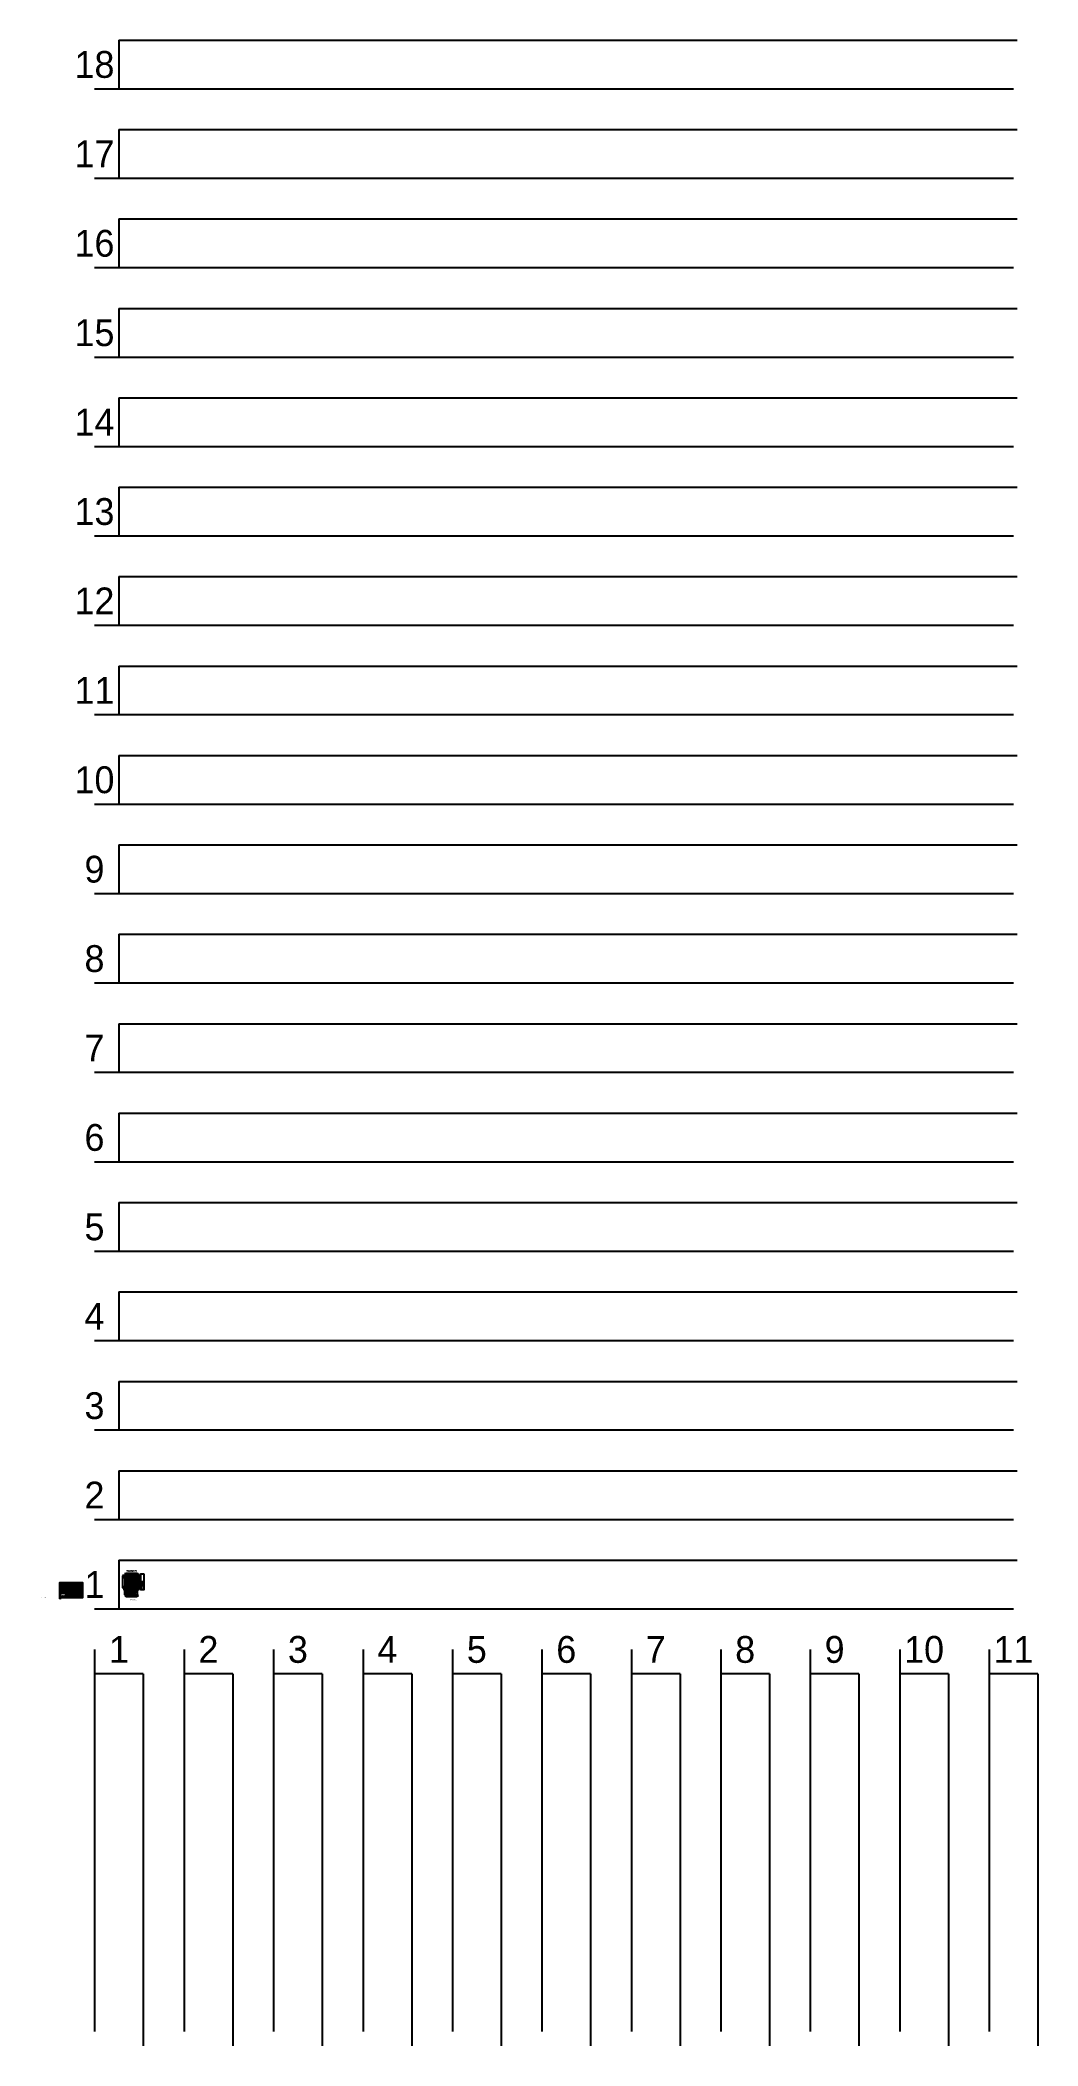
# Model space of a CAD drawing. Header units: millimetres. Extents: x -441 to 5136, y -2580 to 8636.
import ezdxf
from ezdxf.enums import TextEntityAlignment as Align

# ---------------------------------------------------------------- set-up
doc = ezdxf.new("R2010")
doc.units = ezdxf.units.MM
doc.linetypes.add('DOT2', pattern=[3.125, 0, -3.125])
doc.linetypes.add('HIDDEN2', pattern=[4.6875, 3.125, -1.5625])
for name, color, linetype in [('13c', 9, 'Continuous'), ('18c', 1, 'Continuous'), ('25c', 7, 'Continuous'), ('35c', 2, 'Continuous'), ('50c', 3, 'Continuous'), ('70c', 4, 'Continuous'), ('BUITEN DIENST', 220, 'Continuous'), ('kader', 7, 'Continuous')]:
    doc.layers.add(name, color=color, linetype=linetype)
doc.layers.add('noprint', color=40, linetype='Continuous', plot=False)
doc.layers.add('VPframe', color=30, linetype='Continuous', plot=False)
doc.styles.add('ISO', font='isoplus')
doc.styles.add('ISO2S', font='isoplus', dxfattribs={"oblique": 15, "height": 2})
doc.styles.add('isoplus', font='isoplus.shx')
doc.styles.add('ITALICT', font='italict', dxfattribs={"width": 0.8})
doc.styles.add('MONO_8', font='monotxt', dxfattribs={"width": 0.8})
doc.styles.get("Standard").update_dxf_attribs({"font": 'isoplus.shx'})
doc.dimstyles.new('ISO-25', dxfattribs={"dimtxt": 2.5, "dimasz": 2.5, "dimexe": 1.25, "dimexo": 0.625, "dimtad": 1, "dimtxsty": 'Standard', "dimcen": 2.5, "dimadec": 0, "dimazin": 0, "dimtfac": 1, "dimtmove": 0, "dimatfit": 3, "dimfxl": 1, "dimarcsym": 0})

# ---------------------------------------------------------------- blocks, each defined once
blk = doc.blocks.new('knooppunt')
at = {"linetype": 'Continuous', "const_width": 0.7}
blk.add_lwpolyline([(-0.35, 0, 1), (0.35, 0, 1)], format="xyb", close=True, dxfattribs=at)
blk = doc.blocks.new('paginalayout')
at = {"layer": 'BUITEN DIENST', "linetype": 'Continuous'}
h = blk.add_hatch(dxfattribs=at)
h.set_pattern_fill('ANSI31', color=256, scale=50)
h.set_pattern_definition([(45, (0, 0), (-4.41942, 4.41942), [])])
h.paths.add_polyline_path([(-332, -72), (-202, -72), (-202, 10), (-332, 10)])
h.paths.add_polyline_path([(-326, -48), (-298, -48), (-298, -68), (-326, -68)], flags=16)
at = {"layer": '13c', "linetype": 'Continuous'}
blk.add_line((-332, -72), (-332, -80), dxfattribs=at)
at = {"layer": '18c', "linetype": 'HIDDEN2'}
blk.add_line((-332, -72), (-330, -80), dxfattribs=at)
at = {"layer": '25c', "linetype": 'Continuous'}
blk.add_line((-332, -72), (-328, -80), dxfattribs=at)
at = {"layer": '35c'}
blk.add_line((-332, -72), (-324, -76), dxfattribs=at)
at = {"layer": '50c'}
blk.add_line((-332, -72), (-324, -80), dxfattribs=at)
at = {"layer": '70c', "linetype": 'DOT2'}
blk.add_line((-332, -72), (-324, -74), dxfattribs=at)
at = {"layer": 'BUITEN DIENST', "linetype": 'Continuous'}
for points in [[(-332, -72), (-202, -72), (-202, 10), (-332, 10)], [(-326, -48), (-298, -48), (-298, -68), (-326, -68)]]:
    blk.add_lwpolyline(points, close=True, dxfattribs=at)
at = {"layer": 'noprint'}
for p, q in [((0, 8636), (0, 8364)), ((-136, 8364), (5000, 8364)), ((0, 8136), (0, 7864)), ((-136, 7864), (5000, 7864)), ((0, 7636), (0, 7364)), ((-136, 7364), (5000, 7364)), ((0, 7136), (0, 6864)), ((-136, 6864), (5000, 6864)), ((0, 6636), (0, 6364)), ((-136, 6364), (5000, 6364)), ((0, 6136), (0, 5864)), ((-136, 5864), (5000, 5864)), ((0, 5636), (0, 5364)), ((-136, 5364), (5000, 5364)), ((0, 5136), (0, 4864)), ((-136, 4864), (5000, 4864)), ((0, 4636), (0, 4364)), ((-136, 4364), (5000, 4364)), ((0, 4136), (0, 3864)), ((-136, 3864), (5000, 3864)), ((0, 3636), (0, 3364)), ((-136, 3364), (5000, 3364)), ((0, 3136), (0, 2864)), ((-136, 2864), (5000, 2864)), ((0, 2636), (0, 2364)), ((-136, 2364), (5000, 2364)), ((0, 2136), (0, 1864)), ((-136, 1864), (5000, 1864)), ((0, 1636), (0, 1364)), ((-136, 1364), (5000, 1364)), ((0, 1136), (0, 864)), ((-136, 864), (5000, 864)), ((0, 636), (0, 364)), ((-136, 364), (5000, 364)), ((0, 136), (0, -136)), ((-136, -136), (5000, -136)), ((-136, -364), (-136, -2500)), ((364, -364), (364, -2500)), ((864, -364), (864, -2500)), ((1364, -364), (1364, -2500)), ((1864, -364), (1864, -2500)), ((2364, -364), (2364, -2500)), ((2864, -364), (2864, -2500)), ((3364, -364), (3364, -2500)), ((3864, -364), (3864, -2500)), ((4364, -364), (4364, -2500)), ((4864, -364), (4864, -2500)), ((136, -500), (-136, -500)), ((636, -500), (364, -500)), ((1136, -500), (864, -500)), ((1636, -500), (1364, -500)), ((2136, -500), (1864, -500)), ((2636, -500), (2364, -500)), ((3136, -500), (2864, -500)), ((3636, -500), (3364, -500)), ((4136, -500), (3864, -500)), ((4636, -500), (4364, -500)), ((5136, -500), (4864, -500))]:
    blk.add_line(p, q, dxfattribs=at)
at = {"layer": 'noprint', "linetype": 'Continuous'}
for p, q in [((0, 8636), (190, 8636)), ((190, 8636), (400, 8636)), ((400, 8636), (610, 8636)), ((610, 8636), (820, 8636)), ((820, 8636), (1030, 8636)), ((1030, 8636), (1240, 8636)), ((1240, 8636), (1450, 8636)), ((1450, 8636), (1660, 8636)), ((1660, 8636), (1870, 8636)), ((1870, 8636), (2080, 8636)), ((2080, 8636), (2290, 8636)), ((2290, 8636), (2500, 8636)), ((2500, 8636), (2710, 8636)), ((2710, 8636), (2920, 8636)), ((2920, 8636), (3130, 8636)), ((3130, 8636), (3340, 8636)), ((3340, 8636), (3550, 8636)), ((3550, 8636), (3760, 8636)), ((3760, 8636), (3970, 8636)), ((3970, 8636), (4180, 8636)), ((4180, 8636), (4390, 8636)), ((4390, 8636), (4600, 8636)), ((4600, 8636), (4810, 8636)), ((4810, 8636), (5020, 8636)), ((0, 8136), (190, 8136)), ((190, 8136), (400, 8136)), ((400, 8136), (610, 8136)), ((610, 8136), (820, 8136)), ((820, 8136), (1030, 8136)), ((1030, 8136), (1240, 8136)), ((1240, 8136), (1450, 8136)), ((1450, 8136), (1660, 8136)), ((1660, 8136), (1870, 8136)), ((1870, 8136), (2080, 8136)), ((2080, 8136), (2290, 8136)), ((2290, 8136), (2500, 8136)), ((2500, 8136), (2710, 8136)), ((2710, 8136), (2920, 8136)), ((2920, 8136), (3130, 8136)), ((3130, 8136), (3340, 8136)), ((3340, 8136), (3550, 8136)), ((3550, 8136), (3760, 8136)), ((3760, 8136), (3970, 8136)), ((3970, 8136), (4180, 8136)), ((4180, 8136), (4390, 8136)), ((4390, 8136), (4600, 8136)), ((4600, 8136), (4810, 8136)), ((4810, 8136), (5020, 8136)), ((0, 7636), (190, 7636)), ((190, 7636), (400, 7636)), ((400, 7636), (610, 7636)), ((610, 7636), (820, 7636)), ((820, 7636), (1030, 7636)), ((1030, 7636), (1240, 7636)), ((1240, 7636), (1450, 7636)), ((1450, 7636), (1660, 7636)), ((1660, 7636), (1870, 7636)), ((1870, 7636), (2080, 7636)), ((2080, 7636), (2290, 7636)), ((2290, 7636), (2500, 7636)), ((2500, 7636), (2710, 7636)), ((2710, 7636), (2920, 7636)), ((2920, 7636), (3130, 7636)), ((3130, 7636), (3340, 7636)), ((3340, 7636), (3550, 7636)), ((3550, 7636), (3760, 7636)), ((3760, 7636), (3970, 7636)), ((3970, 7636), (4180, 7636)), ((4180, 7636), (4390, 7636)), ((4390, 7636), (4600, 7636)), ((4600, 7636), (4810, 7636)), ((4810, 7636), (5020, 7636)), ((0, 7136), (190, 7136)), ((190, 7136), (400, 7136)), ((400, 7136), (610, 7136)), ((610, 7136), (820, 7136)), ((820, 7136), (1030, 7136)), ((1030, 7136), (1240, 7136)), ((1240, 7136), (1450, 7136)), ((1450, 7136), (1660, 7136)), ((1660, 7136), (1870, 7136)), ((1870, 7136), (2080, 7136)), ((2080, 7136), (2290, 7136)), ((2290, 7136), (2500, 7136)), ((2500, 7136), (2710, 7136)), ((2710, 7136), (2920, 7136)), ((2920, 7136), (3130, 7136)), ((3130, 7136), (3340, 7136)), ((3340, 7136), (3550, 7136)), ((3550, 7136), (3760, 7136)), ((3760, 7136), (3970, 7136)), ((3970, 7136), (4180, 7136)), ((4180, 7136), (4390, 7136)), ((4390, 7136), (4600, 7136)), ((4600, 7136), (4810, 7136)), ((4810, 7136), (5020, 7136)), ((0, 6636), (190, 6636)), ((190, 6636), (400, 6636)), ((400, 6636), (610, 6636)), ((610, 6636), (820, 6636)), ((820, 6636), (1030, 6636)), ((1030, 6636), (1240, 6636)), ((1240, 6636), (1450, 6636)), ((1450, 6636), (1660, 6636)), ((1660, 6636), (1870, 6636)), ((1870, 6636), (2080, 6636)), ((2080, 6636), (2290, 6636)), ((2290, 6636), (2500, 6636)), ((2500, 6636), (2710, 6636)), ((2710, 6636), (2920, 6636)), ((2920, 6636), (3130, 6636)), ((3130, 6636), (3340, 6636)), ((3340, 6636), (3550, 6636)), ((3550, 6636), (3760, 6636)), ((3760, 6636), (3970, 6636)), ((3970, 6636), (4180, 6636)), ((4180, 6636), (4390, 6636)), ((4390, 6636), (4600, 6636)), ((4600, 6636), (4810, 6636)), ((4810, 6636), (5020, 6636)), ((0, 6136), (190, 6136)), ((190, 6136), (400, 6136)), ((400, 6136), (610, 6136)), ((610, 6136), (820, 6136)), ((820, 6136), (1030, 6136)), ((1030, 6136), (1240, 6136)), ((1240, 6136), (1450, 6136)), ((1450, 6136), (1660, 6136)), ((1660, 6136), (1870, 6136)), ((1870, 6136), (2080, 6136)), ((2080, 6136), (2290, 6136)), ((2290, 6136), (2500, 6136)), ((2500, 6136), (2710, 6136)), ((2710, 6136), (2920, 6136)), ((2920, 6136), (3130, 6136)), ((3130, 6136), (3340, 6136)), ((3340, 6136), (3550, 6136)), ((3550, 6136), (3760, 6136)), ((3760, 6136), (3970, 6136)), ((3970, 6136), (4180, 6136)), ((4180, 6136), (4390, 6136)), ((4390, 6136), (4600, 6136)), ((4600, 6136), (4810, 6136)), ((4810, 6136), (5020, 6136)), ((0, 5636), (190, 5636)), ((190, 5636), (400, 5636)), ((400, 5636), (610, 5636)), ((610, 5636), (820, 5636)), ((820, 5636), (1030, 5636)), ((1030, 5636), (1240, 5636)), ((1240, 5636), (1450, 5636)), ((1450, 5636), (1660, 5636)), ((1660, 5636), (1870, 5636)), ((1870, 5636), (2080, 5636)), ((2080, 5636), (2290, 5636)), ((2290, 5636), (2500, 5636)), ((2500, 5636), (2710, 5636)), ((2710, 5636), (2920, 5636)), ((2920, 5636), (3130, 5636)), ((3130, 5636), (3340, 5636)), ((3340, 5636), (3550, 5636)), ((3550, 5636), (3760, 5636)), ((3760, 5636), (3970, 5636)), ((3970, 5636), (4180, 5636)), ((4180, 5636), (4390, 5636)), ((4390, 5636), (4600, 5636)), ((4600, 5636), (4810, 5636)), ((4810, 5636), (5020, 5636)), ((0, 5136), (190, 5136)), ((190, 5136), (400, 5136)), ((400, 5136), (610, 5136)), ((610, 5136), (820, 5136)), ((820, 5136), (1030, 5136)), ((1030, 5136), (1240, 5136)), ((1240, 5136), (1450, 5136)), ((1450, 5136), (1660, 5136)), ((1660, 5136), (1870, 5136)), ((1870, 5136), (2080, 5136)), ((2080, 5136), (2290, 5136)), ((2290, 5136), (2500, 5136)), ((2500, 5136), (2710, 5136)), ((2710, 5136), (2920, 5136)), ((2920, 5136), (3130, 5136)), ((3130, 5136), (3340, 5136)), ((3340, 5136), (3550, 5136)), ((3550, 5136), (3760, 5136)), ((3760, 5136), (3970, 5136)), ((3970, 5136), (4180, 5136)), ((4180, 5136), (4390, 5136)), ((4390, 5136), (4600, 5136)), ((4600, 5136), (4810, 5136)), ((4810, 5136), (5020, 5136)), ((0, 4636), (190, 4636)), ((190, 4636), (400, 4636)), ((400, 4636), (610, 4636)), ((610, 4636), (820, 4636)), ((820, 4636), (1030, 4636)), ((1030, 4636), (1240, 4636)), ((1240, 4636), (1450, 4636)), ((1450, 4636), (1660, 4636)), ((1660, 4636), (1870, 4636)), ((1870, 4636), (2080, 4636)), ((2080, 4636), (2290, 4636)), ((2290, 4636), (2500, 4636)), ((2500, 4636), (2710, 4636)), ((2710, 4636), (2920, 4636)), ((2920, 4636), (3130, 4636)), ((3130, 4636), (3340, 4636)), ((3340, 4636), (3550, 4636)), ((3550, 4636), (3760, 4636)), ((3760, 4636), (3970, 4636)), ((3970, 4636), (4180, 4636)), ((4180, 4636), (4390, 4636)), ((4390, 4636), (4600, 4636)), ((4600, 4636), (4810, 4636)), ((4810, 4636), (5020, 4636)), ((0, 4136), (190, 4136)), ((190, 4136), (400, 4136)), ((400, 4136), (610, 4136)), ((610, 4136), (820, 4136)), ((820, 4136), (1030, 4136)), ((1030, 4136), (1240, 4136)), ((1240, 4136), (1450, 4136)), ((1450, 4136), (1660, 4136)), ((1660, 4136), (1870, 4136)), ((1870, 4136), (2080, 4136)), ((2080, 4136), (2290, 4136)), ((2290, 4136), (2500, 4136)), ((2500, 4136), (2710, 4136)), ((2710, 4136), (2920, 4136)), ((2920, 4136), (3130, 4136)), ((3130, 4136), (3340, 4136)), ((3340, 4136), (3550, 4136)), ((3550, 4136), (3760, 4136)), ((3760, 4136), (3970, 4136)), ((3970, 4136), (4180, 4136)), ((4180, 4136), (4390, 4136)), ((4390, 4136), (4600, 4136)), ((4600, 4136), (4810, 4136)), ((4810, 4136), (5020, 4136)), ((0, 3636), (190, 3636)), ((190, 3636), (400, 3636)), ((400, 3636), (610, 3636)), ((610, 3636), (820, 3636)), ((820, 3636), (1030, 3636)), ((1030, 3636), (1240, 3636)), ((1240, 3636), (1450, 3636)), ((1450, 3636), (1660, 3636)), ((1660, 3636), (1870, 3636)), ((1870, 3636), (2080, 3636)), ((2080, 3636), (2290, 3636)), ((2290, 3636), (2500, 3636)), ((2500, 3636), (2710, 3636)), ((2710, 3636), (2920, 3636)), ((2920, 3636), (3130, 3636)), ((3130, 3636), (3340, 3636)), ((3340, 3636), (3550, 3636)), ((3550, 3636), (3760, 3636)), ((3760, 3636), (3970, 3636)), ((3970, 3636), (4180, 3636)), ((4180, 3636), (4390, 3636)), ((4390, 3636), (4600, 3636)), ((4600, 3636), (4810, 3636)), ((4810, 3636), (5020, 3636)), ((0, 3136), (190, 3136)), ((190, 3136), (400, 3136)), ((400, 3136), (610, 3136)), ((610, 3136), (820, 3136)), ((820, 3136), (1030, 3136)), ((1030, 3136), (1240, 3136)), ((1240, 3136), (1450, 3136)), ((1450, 3136), (1660, 3136)), ((1660, 3136), (1870, 3136)), ((1870, 3136), (2080, 3136)), ((2080, 3136), (2290, 3136)), ((2290, 3136), (2500, 3136)), ((2500, 3136), (2710, 3136)), ((2710, 3136), (2920, 3136)), ((2920, 3136), (3130, 3136)), ((3130, 3136), (3340, 3136)), ((3340, 3136), (3550, 3136)), ((3550, 3136), (3760, 3136)), ((3760, 3136), (3970, 3136)), ((3970, 3136), (4180, 3136)), ((4180, 3136), (4390, 3136)), ((4390, 3136), (4600, 3136)), ((4600, 3136), (4810, 3136)), ((4810, 3136), (5020, 3136)), ((0, 2636), (190, 2636)), ((190, 2636), (400, 2636)), ((400, 2636), (610, 2636)), ((610, 2636), (820, 2636)), ((820, 2636), (1030, 2636)), ((1030, 2636), (1240, 2636)), ((1240, 2636), (1450, 2636)), ((1450, 2636), (1660, 2636)), ((1660, 2636), (1870, 2636)), ((1870, 2636), (2080, 2636)), ((2080, 2636), (2290, 2636)), ((2290, 2636), (2500, 2636)), ((2500, 2636), (2710, 2636)), ((2710, 2636), (2920, 2636)), ((2920, 2636), (3130, 2636)), ((3130, 2636), (3340, 2636)), ((3340, 2636), (3550, 2636)), ((3550, 2636), (3760, 2636)), ((3760, 2636), (3970, 2636)), ((3970, 2636), (4180, 2636)), ((4180, 2636), (4390, 2636)), ((4390, 2636), (4600, 2636)), ((4600, 2636), (4810, 2636)), ((4810, 2636), (5020, 2636)), ((0, 2136), (190, 2136)), ((190, 2136), (400, 2136)), ((400, 2136), (610, 2136)), ((610, 2136), (820, 2136)), ((820, 2136), (1030, 2136)), ((1030, 2136), (1240, 2136)), ((1240, 2136), (1450, 2136)), ((1450, 2136), (1660, 2136)), ((1660, 2136), (1870, 2136)), ((1870, 2136), (2080, 2136)), ((2080, 2136), (2290, 2136)), ((2290, 2136), (2500, 2136)), ((2500, 2136), (2710, 2136)), ((2710, 2136), (2920, 2136)), ((2920, 2136), (3130, 2136)), ((3130, 2136), (3340, 2136)), ((3340, 2136), (3550, 2136)), ((3550, 2136), (3760, 2136)), ((3760, 2136), (3970, 2136)), ((3970, 2136), (4180, 2136)), ((4180, 2136), (4390, 2136)), ((4390, 2136), (4600, 2136)), ((4600, 2136), (4810, 2136)), ((4810, 2136), (5020, 2136)), ((0, 1636), (190, 1636)), ((190, 1636), (400, 1636)), ((400, 1636), (610, 1636)), ((610, 1636), (820, 1636)), ((820, 1636), (1030, 1636)), ((1030, 1636), (1240, 1636)), ((1240, 1636), (1450, 1636)), ((1450, 1636), (1660, 1636)), ((1660, 1636), (1870, 1636)), ((1870, 1636), (2080, 1636)), ((2080, 1636), (2290, 1636)), ((2290, 1636), (2500, 1636)), ((2500, 1636), (2710, 1636)), ((2710, 1636), (2920, 1636)), ((2920, 1636), (3130, 1636)), ((3130, 1636), (3340, 1636)), ((3340, 1636), (3550, 1636)), ((3550, 1636), (3760, 1636)), ((3760, 1636), (3970, 1636)), ((3970, 1636), (4180, 1636)), ((4180, 1636), (4390, 1636)), ((4390, 1636), (4600, 1636)), ((4600, 1636), (4810, 1636)), ((4810, 1636), (5020, 1636)), ((0, 1136), (190, 1136)), ((190, 1136), (400, 1136)), ((400, 1136), (610, 1136)), ((610, 1136), (820, 1136)), ((820, 1136), (1030, 1136)), ((1030, 1136), (1240, 1136)), ((1240, 1136), (1450, 1136)), ((1450, 1136), (1660, 1136)), ((1660, 1136), (1870, 1136)), ((1870, 1136), (2080, 1136)), ((2080, 1136), (2290, 1136)), ((2290, 1136), (2500, 1136)), ((2500, 1136), (2710, 1136)), ((2710, 1136), (2920, 1136)), ((2920, 1136), (3130, 1136)), ((3130, 1136), (3340, 1136)), ((3340, 1136), (3550, 1136)), ((3550, 1136), (3760, 1136)), ((3760, 1136), (3970, 1136)), ((3970, 1136), (4180, 1136)), ((4180, 1136), (4390, 1136)), ((4390, 1136), (4600, 1136)), ((4600, 1136), (4810, 1136)), ((4810, 1136), (5020, 1136)), ((0, 636), (190, 636)), ((190, 636), (400, 636)), ((400, 636), (610, 636)), ((610, 636), (820, 636)), ((820, 636), (1030, 636)), ((1030, 636), (1240, 636)), ((1240, 636), (1450, 636)), ((1450, 636), (1660, 636)), ((1660, 636), (1870, 636)), ((1870, 636), (2080, 636)), ((2080, 636), (2290, 636)), ((2290, 636), (2500, 636)), ((2500, 636), (2710, 636)), ((2710, 636), (2920, 636)), ((2920, 636), (3130, 636)), ((3130, 636), (3340, 636)), ((3340, 636), (3550, 636)), ((3550, 636), (3760, 636)), ((3760, 636), (3970, 636)), ((3970, 636), (4180, 636)), ((4180, 636), (4390, 636)), ((4390, 636), (4600, 636)), ((4600, 636), (4810, 636)), ((4810, 636), (5020, 636)), ((0, 136), (190, 136)), ((190, 136), (400, 136)), ((400, 136), (610, 136)), ((610, 136), (820, 136)), ((820, 136), (1030, 136)), ((1030, 136), (1240, 136)), ((1240, 136), (1450, 136)), ((1450, 136), (1660, 136)), ((1660, 136), (1870, 136)), ((1870, 136), (2080, 136)), ((2080, 136), (2290, 136)), ((2290, 136), (2500, 136)), ((2500, 136), (2710, 136)), ((2710, 136), (2920, 136)), ((2920, 136), (3130, 136)), ((3130, 136), (3340, 136)), ((3340, 136), (3550, 136)), ((3550, 136), (3760, 136)), ((3760, 136), (3970, 136)), ((3970, 136), (4180, 136)), ((4180, 136), (4390, 136)), ((4390, 136), (4600, 136)), ((4600, 136), (4810, 136)), ((4810, 136), (5020, 136)), ((136, -500), (136, -690)), ((636, -500), (636, -690)), ((1136, -500), (1136, -690)), ((1636, -500), (1636, -690)), ((2136, -500), (2136, -690)), ((2636, -500), (2636, -690)), ((3136, -500), (3136, -690)), ((3636, -500), (3636, -690)), ((4136, -500), (4136, -690)), ((4636, -500), (4636, -690)), ((5136, -500), (5136, -690)), ((136, -690), (136, -900)), ((636, -690), (636, -900)), ((1136, -690), (1136, -900)), ((1636, -690), (1636, -900)), ((2136, -690), (2136, -900)), ((2636, -690), (2636, -900)), ((3136, -690), (3136, -900)), ((3636, -690), (3636, -900)), ((4136, -690), (4136, -900)), ((4636, -690), (4636, -900)), ((5136, -690), (5136, -900)), ((136, -900), (136, -1110)), ((636, -900), (636, -1110)), ((1136, -900), (1136, -1110)), ((1636, -900), (1636, -1110)), ((2136, -900), (2136, -1110)), ((2636, -900), (2636, -1110)), ((3136, -900), (3136, -1110)), ((3636, -900), (3636, -1110)), ((4136, -900), (4136, -1110)), ((4636, -900), (4636, -1110)), ((5136, -900), (5136, -1110)), ((136, -1110), (136, -1320)), ((636, -1110), (636, -1320)), ((1136, -1110), (1136, -1320)), ((1636, -1110), (1636, -1320)), ((2136, -1110), (2136, -1320)), ((2636, -1110), (2636, -1320)), ((3136, -1110), (3136, -1320)), ((3636, -1110), (3636, -1320)), ((4136, -1110), (4136, -1320)), ((4636, -1110), (4636, -1320)), ((5136, -1110), (5136, -1320)), ((136, -1320), (136, -1530)), ((636, -1320), (636, -1530)), ((1136, -1320), (1136, -1530)), ((1636, -1320), (1636, -1530)), ((2136, -1320), (2136, -1530)), ((2636, -1320), (2636, -1530)), ((3136, -1320), (3136, -1530)), ((3636, -1320), (3636, -1530)), ((4136, -1320), (4136, -1530)), ((4636, -1320), (4636, -1530)), ((5136, -1320), (5136, -1530)), ((136, -1530), (136, -1740)), ((636, -1530), (636, -1740)), ((1136, -1530), (1136, -1740)), ((1636, -1530), (1636, -1740)), ((2136, -1530), (2136, -1740)), ((2636, -1530), (2636, -1740)), ((3136, -1530), (3136, -1740)), ((3636, -1530), (3636, -1740)), ((4136, -1530), (4136, -1740)), ((4636, -1530), (4636, -1740)), ((5136, -1530), (5136, -1740)), ((136, -1740), (136, -1950)), ((636, -1740), (636, -1950)), ((1136, -1740), (1136, -1950)), ((1636, -1740), (1636, -1950)), ((2136, -1740), (2136, -1950)), ((2636, -1740), (2636, -1950)), ((3136, -1740), (3136, -1950)), ((3636, -1740), (3636, -1950)), ((4136, -1740), (4136, -1950)), ((4636, -1740), (4636, -1950)), ((5136, -1740), (5136, -1950)), ((136, -1950), (136, -2160)), ((636, -1950), (636, -2160)), ((1136, -1950), (1136, -2160)), ((1636, -1950), (1636, -2160)), ((2136, -1950), (2136, -2160)), ((2636, -1950), (2636, -2160)), ((3136, -1950), (3136, -2160)), ((3636, -1950), (3636, -2160)), ((4136, -1950), (4136, -2160)), ((4636, -1950), (4636, -2160)), ((5136, -1950), (5136, -2160)), ((136, -2160), (136, -2370)), ((636, -2160), (636, -2370)), ((1136, -2160), (1136, -2370)), ((1636, -2160), (1636, -2370)), ((2136, -2160), (2136, -2370)), ((2636, -2160), (2636, -2370)), ((3136, -2160), (3136, -2370)), ((3636, -2160), (3636, -2370)), ((4136, -2160), (4136, -2370)), ((4636, -2160), (4636, -2370)), ((5136, -2160), (5136, -2370)), ((136, -2370), (136, -2580)), ((636, -2370), (636, -2580)), ((1136, -2370), (1136, -2580)), ((1636, -2370), (1636, -2580)), ((2136, -2370), (2136, -2580)), ((2636, -2370), (2636, -2580)), ((3136, -2370), (3136, -2580)), ((3636, -2370), (3636, -2580)), ((4136, -2370), (4136, -2580)), ((4636, -2370), (4636, -2580)), ((5136, -2370), (5136, -2580))]:
    blk.add_line(p, q, dxfattribs=at)
at = {"layer": 'VPframe', "linetype": 'Continuous'}
blk.add_line((-332, -72), (-326, -80), dxfattribs=at)
at = {"color": 7, "linetype": 'Continuous'}
blk.add_blockref('knooppunt', (-440, -72), dxfattribs=at)
blk.add_text('knooppunt.dwg', height=2.5, dxfattribs=at).set_placement((-432, -72))
at = {"layer": 'BUITEN DIENST', "linetype": 'Continuous', "style": 'ISO2S'}
for s, p in [('BUITEN', (-312, -54)), ('DIENST', (-312, -62))]:
    blk.add_text(s, height=5, dxfattribs=at).set_placement(p, align=Align.MIDDLE_CENTER)
at = {"layer": 'noprint'}
for s, p in [('18', (-137, 8500)), ('17', (-137, 8000)), ('16', (-137, 7500)), ('15', (-137, 7000)), ('14', (-137, 6500)), ('13', (-137, 6000)), ('12', (-137, 5500)), ('11', (-137, 5000)), ('10', (-137, 4500)), ('9', (-137, 4000)), ('8', (-137, 3500)), ('7', (-137, 3000)), ('6', (-137, 2500)), ('5', (-137, 2000)), ('4', (-137, 1500)), ('3', (-137, 1000)), ('2', (-137, 500)), ('1', (-137, 0)), ('1', (0, -363)), ('2', (500, -363)), ('3', (1000, -363)), ('4', (1500, -363)), ('5', (2000, -363)), ('6', (2500, -363)), ('7', (3000, -363)), ('8', (3500, -363)), ('9', (4000, -363)), ('10', (4500, -363)), ('11', (5000, -363))]:
    blk.add_text(s, height=150, dxfattribs=at).set_placement(p, align=Align.MIDDLE_CENTER)
blk = doc.blocks.new('*D98')
at = {"color": 0, "lineweight": -2, "transparency": 16777216}
for p, q in [((-9, 79), (-9, 86)), ((-6, 85), (57, 85)), ((59, 79), (59, 86))]:
    blk.add_line(p, q, dxfattribs=at)
at = {"color": 0, "transparency": 16777216}
for points in [[(-6, 85), (-6, 85), (-9, 85)], [(57, 85), (57, 85), (59, 85)]]:
    blk.add_solid(points, dxfattribs=at)
at = {"layer": 'Defpoints', "color": 0, "transparency": 16777216}
for p in [(-9, 78), (59, 85), (59, 78)]:
    blk.add_point(p, dxfattribs=at)
at = {"color": 0, "transparency": 16777216, "insert": (25, 87), "char_height": 2.5, "attachment_point": 5}
blk.add_mtext('680', dxfattribs=at)
blk = doc.blocks.new('*D99')
at = {"color": 0, "lineweight": -2, "transparency": 16777216}
for p, q in [((-6, -7), (-14, -7)), ((-6, -38), (-14, -38)), ((-13, -36), (-13, -10))]:
    blk.add_line(p, q, dxfattribs=at)
at = {"color": 0, "transparency": 16777216}
for points in [[(-13, -10), (-13, -10), (-13, -7)], [(-13, -36), (-13, -36), (-13, -38)]]:
    blk.add_solid(points, dxfattribs=at)
at = {"layer": 'Defpoints', "color": 0, "transparency": 16777216}
for p in [(-13, -7), (-6, -7), (-6, -38)]:
    blk.add_point(p, dxfattribs=at)
at = {"color": 0, "transparency": 16777216, "insert": (-15, -23), "char_height": 2.5, "attachment_point": 5, "rotation": 90}
blk.add_mtext('310', dxfattribs=at)
blk = doc.blocks.new('*D100')
at = {"color": 0, "lineweight": -2, "transparency": 16777216}
for p, q in [((-9, -39), (-9, -48)), ((-7, -47), (56, -47)), ((59, -39), (59, -48))]:
    blk.add_line(p, q, dxfattribs=at)
at = {"color": 0, "transparency": 16777216}
for points in [[(-7, -47), (-7, -47), (-9, -47)], [(56, -47), (56, -47), (59, -47)]]:
    blk.add_solid(points, dxfattribs=at)
at = {"layer": 'Defpoints', "color": 0, "transparency": 16777216}
for p in [(-9, -38), (59, -38), (59, -47)]:
    blk.add_point(p, dxfattribs=at)
at = {"color": 0, "transparency": 16777216, "insert": (25, -45), "char_height": 2.5, "attachment_point": 5}
blk.add_mtext('68', dxfattribs=at)
blk = doc.blocks.new('*D101')
at = {"color": 0, "lineweight": -2, "transparency": 16777216}
for p, q in [((-1, 72), (-14, 72)), ((-1, 68), (-14, 68)), ((-13, 75), (-13, 77)), ((-13, 72), (-13, 68)), ((-13, 66), (-13, 58))]:
    blk.add_line(p, q, dxfattribs=at)
at = {"color": 0, "transparency": 16777216}
for points in [[(-13, 75), (-13, 75), (-13, 72)], [(-13, 66), (-13, 66), (-13, 68)]]:
    blk.add_solid(points, dxfattribs=at)
at = {"layer": 'Defpoints', "color": 0, "transparency": 16777216}
for p in [(-13, 68), (0, 72), (0, 68)]:
    blk.add_point(p, dxfattribs=at)
at = {"color": 0, "transparency": 16777216, "insert": (-15, 61), "char_height": 2.5, "attachment_point": 5, "rotation": 90}
blk.add_mtext('40', dxfattribs=at)
blk = doc.blocks.new('*D102')
at = {"color": 0, "lineweight": -2, "transparency": 16777216}
for p, q in [((-1, 68), (-18, 68)), ((-1, 66), (-18, 66)), ((-17, 71), (-17, 73)), ((-17, 68), (-17, 66)), ((-17, 64), (-17, 57))]:
    blk.add_line(p, q, dxfattribs=at)
at = {"color": 0, "transparency": 16777216}
for points in [[(-17, 71), (-17, 71), (-17, 68)], [(-17, 64), (-17, 64), (-17, 66)]]:
    blk.add_solid(points, dxfattribs=at)
at = {"layer": 'Defpoints', "color": 0, "transparency": 16777216}
for p in [(-17, 66), (0, 68), (0, 66)]:
    blk.add_point(p, dxfattribs=at)
at = {"color": 0, "transparency": 16777216, "insert": (-19, 59), "char_height": 2.5, "attachment_point": 5, "rotation": 90}
blk.add_mtext('20', dxfattribs=at)
blk = doc.blocks.new('*D103')
at = {"color": 0, "lineweight": -2, "transparency": 16777216}
for p, q in [((-1, 66), (-22, 66)), ((-1, 64), (-22, 64)), ((-21, 69), (-21, 71)), ((-21, 66), (-21, 64)), ((-21, 62), (-21, 55))]:
    blk.add_line(p, q, dxfattribs=at)
at = {"color": 0, "transparency": 16777216}
for points in [[(-21, 69), (-21, 69), (-21, 66)], [(-21, 62), (-21, 62), (-21, 64)]]:
    blk.add_solid(points, dxfattribs=at)
at = {"layer": 'Defpoints', "color": 0, "transparency": 16777216}
for p in [(-21, 64), (0, 66), (0, 64)]:
    blk.add_point(p, dxfattribs=at)
at = {"color": 0, "transparency": 16777216, "insert": (-23, 57), "char_height": 2.5, "attachment_point": 5, "rotation": 90}
blk.add_mtext('20', dxfattribs=at)
blk = doc.blocks.new('*D104')
at = {"color": 0, "lineweight": -2, "transparency": 16777216}
for p, q in [((-1, 64), (-14, 64)), ((-1, 8), (-14, 8)), ((-13, 62), (-13, 10))]:
    blk.add_line(p, q, dxfattribs=at)
at = {"color": 0, "transparency": 16777216}
for points in [[(-13, 62), (-13, 62), (-13, 64)], [(-13, 10), (-13, 10), (-13, 8)]]:
    blk.add_solid(points, dxfattribs=at)
at = {"layer": 'Defpoints', "color": 0, "transparency": 16777216}
for p in [(-13, 8), (0, 64), (0, 8)]:
    blk.add_point(p, dxfattribs=at)
at = {"color": 0, "transparency": 16777216, "insert": (-15, 36), "char_height": 2.5, "attachment_point": 5, "rotation": 90}
blk.add_mtext('560', dxfattribs=at)
blk = doc.blocks.new('*D105')
at = {"color": 0, "lineweight": -2, "transparency": 16777216}
for p, q in [((-1, 8), (-14, 8)), ((-1, 4), (-14, 4)), ((-13, 10), (-13, 13)), ((-13, 8), (-13, 4)), ((-13, 1), (-13, -6))]:
    blk.add_line(p, q, dxfattribs=at)
at = {"color": 0, "transparency": 16777216}
for points in [[(-13, 10), (-13, 10), (-13, 8)], [(-13, 1), (-13, 1), (-13, 4)]]:
    blk.add_solid(points, dxfattribs=at)
at = {"layer": 'Defpoints', "color": 0, "transparency": 16777216}
for p in [(-13, 4), (0, 8), (0, 4)]:
    blk.add_point(p, dxfattribs=at)
at = {"color": 0, "transparency": 16777216, "insert": (-15, -3), "char_height": 2.5, "attachment_point": 5, "rotation": 90}
blk.add_mtext('40', dxfattribs=at)
blk = doc.blocks.new('*D106')
at = {"color": 0, "lineweight": -2, "transparency": 16777216}
for p, q in [((-1, 4), (-18, 4)), ((-17, 6), (-17, 9)), ((-17, 4), (-17, 0)), ((-1, 0), (-18, 0)), ((-17, -3), (-17, -10))]:
    blk.add_line(p, q, dxfattribs=at)
at = {"color": 0, "transparency": 16777216}
for points in [[(-17, 6), (-17, 6), (-17, 4)], [(-17, -3), (-17, -3), (-17, 0)]]:
    blk.add_solid(points, dxfattribs=at)
at = {"layer": 'Defpoints', "color": 0, "transparency": 16777216}
for p in [(0, 4), (0, 0), (-17, 0)]:
    blk.add_point(p, dxfattribs=at)
at = {"color": 0, "transparency": 16777216, "insert": (-19, -7), "char_height": 2.5, "attachment_point": 5, "rotation": 90}
blk.add_mtext('40', dxfattribs=at)
blk = doc.blocks.new('*D107')
at = {"color": 0, "lineweight": -2, "transparency": 16777216}
for p, q in [((-3, -11), (-10, -11)), ((0, -1), (0, -12)), ((2, -11), (0, -11)), ((2, -1), (2, -12)), ((4, -11), (7, -11))]:
    blk.add_line(p, q, dxfattribs=at)
at = {"color": 0, "transparency": 16777216}
for points in [[(-3, -11), (-3, -11), (0, -11)], [(4, -11), (4, -11), (2, -11)]]:
    blk.add_solid(points, dxfattribs=at)
at = {"layer": 'Defpoints', "color": 0, "transparency": 16777216}
for p in [(0, 0), (2, 0), (2, -11)]:
    blk.add_point(p, dxfattribs=at)
at = {"color": 0, "transparency": 16777216, "insert": (-8, -9), "char_height": 2.5, "attachment_point": 5}
blk.add_mtext('20', dxfattribs=at)
blk = doc.blocks.new('*D108')
at = {"color": 0, "lineweight": -2, "transparency": 16777216}
for p, q in [((-1, -15), (-3, -15)), ((2, -1), (2, -16)), ((2, -15), (8, -15)), ((8, -1), (8, -16)), ((11, -15), (13, -15))]:
    blk.add_line(p, q, dxfattribs=at)
at = {"color": 0, "transparency": 16777216}
for points in [[(-1, -15), (-1, -15), (2, -15)], [(11, -15), (11, -15), (8, -15)]]:
    blk.add_solid(points, dxfattribs=at)
at = {"layer": 'Defpoints', "color": 0, "transparency": 16777216}
for p in [(2, 0), (8, 0), (8, -15)]:
    blk.add_point(p, dxfattribs=at)
at = {"color": 0, "transparency": 16777216, "insert": (5, -13), "char_height": 2.5, "attachment_point": 5}
blk.add_mtext('60', dxfattribs=at)
blk = doc.blocks.new('*D109')
at = {"color": 0, "lineweight": -2, "transparency": 16777216}
for p, q in [((9, -1), (9, -12)), ((12, -11), (15, -11)), ((17, -1), (17, -12))]:
    blk.add_line(p, q, dxfattribs=at)
at = {"color": 0, "transparency": 16777216}
for points in [[(12, -11), (12, -11), (9, -11)], [(15, -11), (15, -11), (17, -11)]]:
    blk.add_solid(points, dxfattribs=at)
at = {"layer": 'Defpoints', "color": 0, "transparency": 16777216}
for p in [(9, 0), (17, 0), (17, -11)]:
    blk.add_point(p, dxfattribs=at)
at = {"color": 0, "transparency": 16777216, "insert": (13, -9), "char_height": 2.5, "attachment_point": 5}
blk.add_mtext('80', dxfattribs=at)
blk = doc.blocks.new('*D110')
at = {"color": 0, "lineweight": -2, "transparency": 16777216}
for p, q in [((0, -1), (0, -20)), ((2, -19), (48, -19)), ((50, -1), (50, -20))]:
    blk.add_line(p, q, dxfattribs=at)
at = {"color": 0, "transparency": 16777216}
for points in [[(2, -19), (2, -19), (0, -19)], [(48, -19), (48, -19), (50, -19)]]:
    blk.add_solid(points, dxfattribs=at)
at = {"layer": 'Defpoints', "color": 0, "transparency": 16777216}
for p in [(0, 0), (50, 0), (50, -19)]:
    blk.add_point(p, dxfattribs=at)
at = {"color": 0, "transparency": 16777216, "insert": (25, -17), "char_height": 2.5, "attachment_point": 5}
blk.add_mtext('500', dxfattribs=at)
blk = doc.blocks.new('*D111')
at = {"color": 0, "lineweight": -2, "transparency": 16777216}
for p, q in [((-1, 72), (-26, 72)), ((-25, 70), (-25, 2)), ((-1, 0), (-26, 0))]:
    blk.add_line(p, q, dxfattribs=at)
at = {"color": 0, "transparency": 16777216}
for points in [[(-25, 70), (-25, 70), (-25, 72)], [(-25, 2), (-25, 2), (-25, 0)]]:
    blk.add_solid(points, dxfattribs=at)
at = {"layer": 'Defpoints', "color": 0, "transparency": 16777216}
for p in [(0, 72), (0, 0), (-25, 0)]:
    blk.add_point(p, dxfattribs=at)
at = {"color": 0, "transparency": 16777216, "insert": (-27, 36), "char_height": 2.5, "attachment_point": 5, "rotation": 90}
blk.add_mtext('720', dxfattribs=at)
blk = doc.blocks.new('*D112')
at = {"color": 0, "lineweight": -2, "transparency": 16777216}
for p, q in [((-3, -2), (-3, -28)), ((0, -27), (50, -27)), ((52, -2), (52, -28))]:
    blk.add_line(p, q, dxfattribs=at)
at = {"color": 0, "transparency": 16777216}
for points in [[(0, -27), (0, -27), (-3, -27)], [(50, -27), (50, -27), (52, -27)]]:
    blk.add_solid(points, dxfattribs=at)
at = {"layer": 'Defpoints', "color": 0, "transparency": 16777216}
for p in [(-3, -1), (52, -1), (52, -27)]:
    blk.add_point(p, dxfattribs=at)
at = {"color": 0, "transparency": 16777216, "insert": (25, -25), "char_height": 2.5, "attachment_point": 5}
blk.add_mtext('550 Deuropening', dxfattribs=at)
blk = doc.blocks.new('*D113')
at = {"color": 0, "lineweight": -2, "transparency": 16777216}
for p, q in [((59, 79), (68, 79)), ((67, 77), (67, -5)), ((59, -7), (68, -7))]:
    blk.add_line(p, q, dxfattribs=at)
at = {"color": 0, "transparency": 16777216}
for points in [[(67, 77), (67, 77), (67, 79)], [(67, -5), (67, -5), (67, -7)]]:
    blk.add_solid(points, dxfattribs=at)
at = {"layer": 'Defpoints', "color": 0, "transparency": 16777216}
for p in [(58, 79), (58, -7), (67, -7)]:
    blk.add_point(p, dxfattribs=at)
at = {"color": 0, "transparency": 16777216, "insert": (65, 36), "char_height": 2.5, "attachment_point": 5, "rotation": 90}
blk.add_mtext('860', dxfattribs=at)
blk = doc.blocks.new('T_L233V1')
at = {"color": 2, "linetype": 'Continuous'}
for p, q in [((-3, -3), (3, 3)), ((-3, 3), (3, -3))]:
    blk.add_line(p, q, dxfattribs=at)
at = {"color": 7}
blk.add_circle((0, 0), 4, dxfattribs=at)
at = {"color": 1, "style": 'MONO_8', "width": 0.8, "flags": 1}
for tag, p in [('STATION', (0, 0)), ('LIJN', (0, 2)), ('GEBRUIK', (0, -2))]:
    blk.add_attdef(tag, text='', height=1.5, dxfattribs=at).set_placement(p, align=Align.MIDDLE)
at = {"color": 7, "style": 'MONO_8', "width": 0.8}
for tag, p, height in [('FT', (6, 2), 2), ('LNAME', (6, -1), 2.5)]:
    blk.add_attdef(tag, p, '', height=height, dxfattribs=at)
at = {"color": 7, "style": 'ISO'}
blk.add_attdef('W', (6, -4), '', height=2, dxfattribs=at)
blk = doc.blocks.new('T_SP736O')
at = {"color": 7}
for centre, radius in [((0, 0), 2.5), ((-2, 0), 0.5), ((2, 0), 0.5)]:
    blk.add_circle(centre, radius, dxfattribs=at)
at = {"color": 7, "style": 'ISO2S', "oblique": 15}
blk.add_attdef('L1', text='', height=2, dxfattribs=at).set_placement((-3, 3), align=Align.RIGHT)
at = {"color": 9, "style": 'MONO_8', "width": 0.8, "flags": 1}
for tag, p in [('STATION', (0, 0)), ('LIJN', (0, 2)), ('GEBRUIK', (0, -2))]:
    blk.add_attdef(tag, text='', height=1.5, dxfattribs=at).set_placement(p, align=Align.MIDDLE)
at = {"color": 7, "style": 'ISO2S', "oblique": 15}
blk.add_attdef('L2', (3, 3), '', height=2, dxfattribs=at)
at = {"color": 7, "style": 'MONO_8', "width": 0.8}
blk.add_attdef('SPNAME', text='', height=2.5, dxfattribs=at).set_placement((0, -5), align=Align.MIDDLE)
blk = doc.blocks.new('t_a86')
at = {"color": 3}
for p, q in [((3, 0), (-3, 0)), ((2, -1.5), (-2, -1.5)), ((1, -3), (-1, -3))]:
    blk.add_line(p, q, dxfattribs=at)
at = {"color": 9, "style": 'MONO_8', "width": 0.8, "flags": 1}
for tag, p in [('STATION', (0, 0)), ('LIJN', (0, 2)), ('GEBRUIK', (0, -2))]:
    blk.add_attdef(tag, text='', height=1.5, dxfattribs=at).set_placement(p, align=Align.MIDDLE)
at = {"color": 7, "style": 'MONO_8', "width": 0.8}
blk.add_attdef('ANAME', (1, 0.75), '', height=2.5, dxfattribs=at)
blk = doc.blocks.new('*U97')
h = blk.add_hatch()
h.set_pattern_fill('AR-SAND', color=9, scale=0.5, angle=90, style=0)
h.set_pattern_definition([(127.5, (-41, -159), (-24.4707, -0.8), [0, -19.304, 0, -21.59, 0, -20.6375]), (97.5, (-41, -159), (-35.841, 22.476), [0, -10.414, 0, -17.399, 0, -6.6675]), (57.5, (-41, -174.62), (-0.0719, 39.5496), [0, -6.35, 0, -22.86, 0, -29.845]), (47.5, (-41, -174.62), (-11.1465, 38.178), [0, -3.175, 0, -14.986, 0, -17.145])])
h.paths.add_polyline_path([(-9, -7), (-9, -38.245), (-4.417, -37.249), (-3.946, -38.002), (-2.259, -38.002), (1.871, -37.486), (3.743, -38.002), (7.153, -38.002), (9.347, -37.486), (11.412, -38.002), (15.677, -38.002), (17.178, -37.367), (19.136, -38.002), (23.268, -38.002), (24.891, -37.249), (27.098, -38.002), (31.684, -38.002), (33.79, -37.012), (34.087, -38.002), (35.563, -38.002), (36.756, -37.249), (40.316, -37.486), (41.607, -38.002), (42.77, -38.002), (45.774, -37.13), (49.927, -37.486), (51.079, -38.002), (54.981, -38.002), (55.979, -37.367), (59, -37.367), (59, -7)])
h.paths.add_polyline_path([(47.762, -33.925), (56.736, -31.05), (56.484, -27.824), (47.51, -30.699)], flags=24)
at = {"color": 2}
for p, q in [((-9, -43), (-9, 78)), ((-8, 79), (58, 79)), ((-2.5, 73), (-2.5, -1)), ((52.5, 73), (-2.5, 73)), ((52.5, 73), (52.5, -1)), ((59, -43), (59, 78)), ((-9.876, -38.435), (-4.417, -37.249)), ((-9, -7), (59, -7)), ((-4.417, -37.249), (-3.824, -38.198)), ((-3.824, -38.198), (1.871, -37.486)), ((52.5, -1), (-2.5, -1)), ((1.871, -37.486), (5.312, -38.435)), ((5.312, -38.435), (9.347, -37.486)), ((9.347, -37.486), (14.093, -38.672)), ((14.093, -38.672), (17.178, -37.367)), ((17.178, -37.367), (21.568, -38.791)), ((21.568, -38.791), (24.891, -37.249)), ((24.891, -37.249), (29.756, -38.909)), ((29.756, -38.909), (33.79, -37.012)), ((33.79, -37.012), (34.146, -38.198)), ((34.146, -38.198), (34.502, -38.672)), ((34.502, -38.672), (36.756, -37.249)), ((36.756, -37.249), (40.316, -37.486)), ((40.316, -37.486), (42.096, -38.198)), ((42.096, -38.198), (45.774, -37.13)), ((45.774, -37.13), (49.927, -37.486)), ((49.927, -37.486), (53.368, -39.028)), ((53.368, -39.028), (55.979, -37.367)), ((55.979, -37.367), (60.25, -37.367)), ((60.25, -37.367), (60.844, -38.909))]:
    blk.add_line(p, q, dxfattribs=at)
at = {"color": 9, "linetype": 'HIDDEN2'}
for p, q in [((-8.5, -6.5), (-8.5, 78)), ((-8, 78.5), (58, 78.5)), ((58.5, -6.5), (58.5, 78)), ((-8.5, -6.5), (58.5, -6.5))]:
    blk.add_line(p, q, dxfattribs=at)
at = {"color": 1}
for p, q in [((0, 72), (0, 63)), ((22.676, 72), (0, 72)), ((0, 63.6), (0, 66)), ((0, 64), (0, 0)), ((2, 0), (0, 0)), ((2, 0), (0, 0)), ((2, 72), (2, 4)), ((8, 70), (2, 70)), ((5, 22), (2, 22)), ((5, 19), (2, 19)), ((2, 4), (2, 0)), ((8, 2), (2, 2)), ((5, 22), (8, 22)), ((5, 19), (8, 19)), ((8, 72), (8, 62)), ((8, 16), (8, 39)), ((10, 72), (10, 62)), ((16, 70), (10, 70)), ((10, 16), (10, 39)), ((10, 22), (13, 22)), ((10, 19), (13, 19)), ((16, 2), (10, 2)), ((16, 22), (13, 22)), ((16, 19), (13, 19)), ((16, 72), (16, 66)), ((16, 66), (16, 4)), ((18, 72), (18, 66)), ((21.806, 70), (18, 70)), ((18, 66), (18, 4)), ((24, 22), (18, 22)), ((24, 19), (18, 19)), ((24, 2), (18, 2)), ((24, 66.76), (24, 12)), ((24, 12), (24, 0)), ((26, 66.76), (26, 12)), ((32, 22), (26, 22)), ((32, 19), (26, 19)), ((26, 12), (26, 0)), ((32, 2), (26, 2)), ((50, 72), (27.324, 72)), ((32, 70), (28.194, 70)), ((32, 72), (32, 66)), ((32, 66), (32, 0)), ((34, 72), (34, 66)), ((40, 70), (34, 70)), ((34, 66), (34, 0)), ((40, 22), (34, 22)), ((40, 19), (34, 19)), ((40, 2), (34, 2)), ((40, 72), (40, 66)), ((40, 66), (40, 15)), ((40, 3), (40, 0)), ((42, 72), (42, 66)), ((48, 70), (42, 70)), ((42, 66), (42, 15)), ((48, 22), (42, 22)), ((48, 19), (42, 19)), ((42, 3), (42, 0)), ((48, 2), (42, 2)), ((48, 72), (48, 66)), ((48, 66), (48, 0)), ((50, 72), (50, 66)), ((50, 66), (50, 0))]:
    blk.add_line(p, q, dxfattribs=at)
at = {"color": 7}
for p, q in [((39.875, 10.65), (42, 14.33)), ((41.5, 13.464), (42.799, 12.714)), ((42, 14.33), (43.299, 13.58))]:
    blk.add_line(p, q, dxfattribs=at)
at = {"linetype": 'Continuous'}
for p, q in [((84, 35), (84, 9)), ((87, 35), (87, 9))]:
    blk.add_line(p, q, dxfattribs=at)
at = {"color": 9}
blk.add_line((-5.777, -38.002), (55.423, -38.002), dxfattribs=at)
at = {"color": 1}
for points in [[(0, 0), (50, 0)], [(10, 16), (10, 12), (10, 4), (10, 0), (8, 0), (8, 4), (8, 12), (8, 16)], [(18, 4), (18, 0), (16, 0), (16, 4)]]:
    blk.add_lwpolyline(points, dxfattribs=at)
at = {"color": 3}
blk.add_lwpolyline([(5, 62), (13, 62), (13, 39), (5, 39)], close=True, dxfattribs=at)
at = {"color": 2}
for points in [[(38, 15), (44, 15), (44, 9), (38, 9)], [(38, 9), (44, 9), (44, 3), (38, 3)]]:
    blk.add_lwpolyline(points, close=True, dxfattribs=at)
at = {"linetype": 'Continuous'}
blk.add_lwpolyline([(81, 35), (81, -3), (49, -3), (49, 1)], dxfattribs=at)
at = {"color": 2}
blk.add_lwpolyline([(76, 79, 0.414213562), (75, 78), (75, -7), (95, -7), (95, 78, 0.414213562), (94, 79)], format="xyb", close=True, dxfattribs=at)
at = {"linetype": 'Continuous'}
blk.add_lwpolyline([(79, 37), (91, 37), (91, 33), (79, 33)], close=True, dxfattribs=at)
at = {"color": 7}
blk.add_circle((39.5, 10), 0.75, dxfattribs=at)
at = {"linetype": 'Continuous'}
for centre in [(81, 35), (84, 35), (87, 35)]:
    blk.add_circle(centre, 0.5, dxfattribs=at)
at = {"color": 2}
for centre, start, end in [((-8, 78), 90, 180), ((58, 78), 0, 90)]:
    blk.add_arc(centre, 1, start, end, dxfattribs=at)
at = {"color": 2, "linetype": 'HIDDEN2'}
for centre, start, end in [((-8, 78), 90, 180), ((58, 78), 0, 90)]:
    blk.add_arc(centre, 0.5, start, end, dxfattribs=at)
at = {"color": 9, "xscale": 0.8000000000000114, "yscale": 0.8000000000000114, "zscale": 0.8000000000000114}
blk.add_blockref('T_L233V1', (25, 69.8), dxfattribs=at)
blk.add_blockref('T_SP736O', (41, 6))
at = {"layer": 'kader', "color": 7, "linetype": 'Continuous', "xscale": 0.5, "yscale": 0.5, "zscale": 0.5}
blk.add_blockref('t_a86', (89, 36.25), dxfattribs=at)
at = {"linetype": 'Continuous'}
blk.add_text('*3', height=1.5, dxfattribs=at).set_placement((9, 50.5), align=Align.MIDDLE_CENTER)
at = {"color": 7, "style": 'isoplus'}
for s, p in [('6²Cu/GG', (81, 31)), ('...', (84, 31)), ('...', (87, 31))]:
    blk.add_text(s, height=2, rotation=90, dxfattribs=at).set_placement(p, align=Align.BOTTOM_RIGHT)
at = {"color": 7, "style": 'ISO2S', "oblique": 15}
blk.add_text('Sokkel', height=2, rotation=19.4614088, dxfattribs=at).set_placement((48.292, -33.245))
at = {"color": 7, "linetype": 'Continuous', "style": 'ITALICT', "width": 0.8}
blk.add_attdef('BENAMING', text='', height=3.5, dxfattribs=at).set_placement((25, 97), align=Align.MIDDLE_CENTER)
at = {"color": 7, "linetype": 'Continuous', "style": 'ISO2S', "oblique": 15}
blk.add_attdef('KP', (30.958, 90.527), '', height=2, dxfattribs=at)
for tag, p in [('2', (15, -66)), ('3', (15, -70)), ('1', (15, -62))]:
    blk.add_attdef(tag, text='', height=2, dxfattribs=at).set_placement(p, align=Align.MIDDLE_LEFT)
at = {"color": 9}
for base, p1, p2, text, picture, middle in [((-25, 0), (0, 72), (0, 0), '720', '*D111', (-26.876, 36)), ((-21, 64), (0, 66), (0, 64), '20', '*D103', (-22.876, 56.848)), ((-17, 66), (0, 68), (0, 66), '20', '*D102', (-18.876, 58.848)), ((-17, 0), (0, 4), (0, 0), '40', '*D106', (-18.876, -7.291)), ((-13, 8), (0, 64), (0, 8), '560', '*D104', (-14.973, 36)), ((-13, 68), (0, 72), (0, 68), '40', '*D101', (-14.876, 60.709)), ((-13, 4), (0, 8), (0, 4), '40', '*D105', (-14.876, -3.291)), ((67, -7), (58, 79), (58, -7), '860', '*D113', (65.061, 36)), ((-13, -7), (-5.777, -38.002), (-5.777, -7), '310', '*D99', (-14.876, -22.501))]:
    dim = blk.add_linear_dim(base=base, p1=p1, p2=p2, angle=90, text=text, dimstyle='ISO-25', dxfattribs=at)
    dim.commit()
    dim.dimension.update_dxf_attribs({"geometry": picture, "text_midpoint": middle})
dim = blk.add_linear_dim(base=(2, -11), p1=(0, 0), p2=(2, 0), text='20', dimstyle='ISO-25', dxfattribs=at)
dim.commit()
dim.dimension.update_dxf_attribs({"geometry": '*D107', "text_midpoint": (-7.649, -11), "dimtype": 128})
for base, p1, p2, text, picture, middle in [((59, 85), (-9, 78), (59, 78), '680', '*D98', (25, 86.939)), ((8, -15), (2, 0), (8, 0), '60', '*D108', (5, -13.061)), ((50, -19), (0, 0), (50, 0), '500', '*D110', (25, -17.091)), ((17, -11), (9, 0), (17, 0), '80', '*D109', (13, -9.082)), ((52.5, -27), (-2.5, -1), (52.5, -1), '550 Deuropening', '*D112', (25, -24.608))]:
    dim = blk.add_linear_dim(base=base, p1=p1, p2=p2, text=text, dimstyle='ISO-25', dxfattribs=at)
    dim.commit()
    dim.dimension.update_dxf_attribs({"geometry": picture, "text_midpoint": middle})
dim = blk.add_linear_dim(base=(59, -47), p1=(-9, -38.245), p2=(59, -38.245), dimstyle='ISO-25', dxfattribs=at)
dim.commit()
dim.dimension.update_dxf_attribs({"geometry": '*D100', "text_midpoint": (25, -45.061)})

msp = doc.modelspace()

# ---------------------------------------------------------------- block references
msp.add_blockref('*U97', (45, -21)).add_auto_attribs({'1': '*1 Geïsoleerde massaklem', '2': '*2 Niet Geïsoleerde aardingsklem', '3': '*3 ', 'BENAMING': 'VK.<lijn>_<keet>.<nr VK>'})
at = {"layer": 'noprint'}
msp.add_blockref('paginalayout', (0, 0), dxfattribs=at)

doc.saveas('drawing.dxf')
